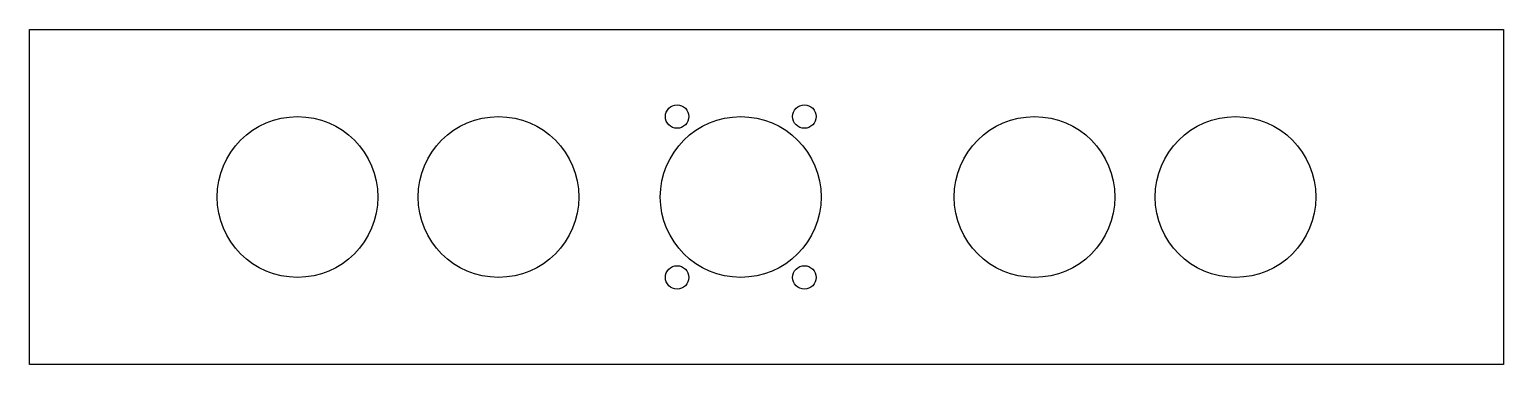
# Model space of a CAD drawing. Header units: millimetres. Extents: x -106 to 114, y -25 to 25.
import ezdxf

# ---------------------------------------------------------------- set-up
doc = ezdxf.new("R2010")
doc.units = ezdxf.units.MM
doc.layers.get('0').update_dxf_attribs({"linetype": 'CONTINUOUS'})

msp = doc.modelspace()

# ---------------------------------------------------------------- linework, layer by layer
msp.add_lwpolyline([(-106.15, 25), (113.85, 25), (113.85, -25), (-106.15, -25)], close=True)
for centre, radius in [((-9.5, 12), 1.75), ((9.5, 12), 1.75), ((-66.15, 0), 12), ((-36.15, 0), 12), ((0, 0), 12), ((43.85, 0), 12), ((73.85, 0), 12), ((-9.5, -12), 1.75), ((9.5, -12), 1.75)]:
    msp.add_circle(centre, radius)

doc.saveas('drawing.dxf')
